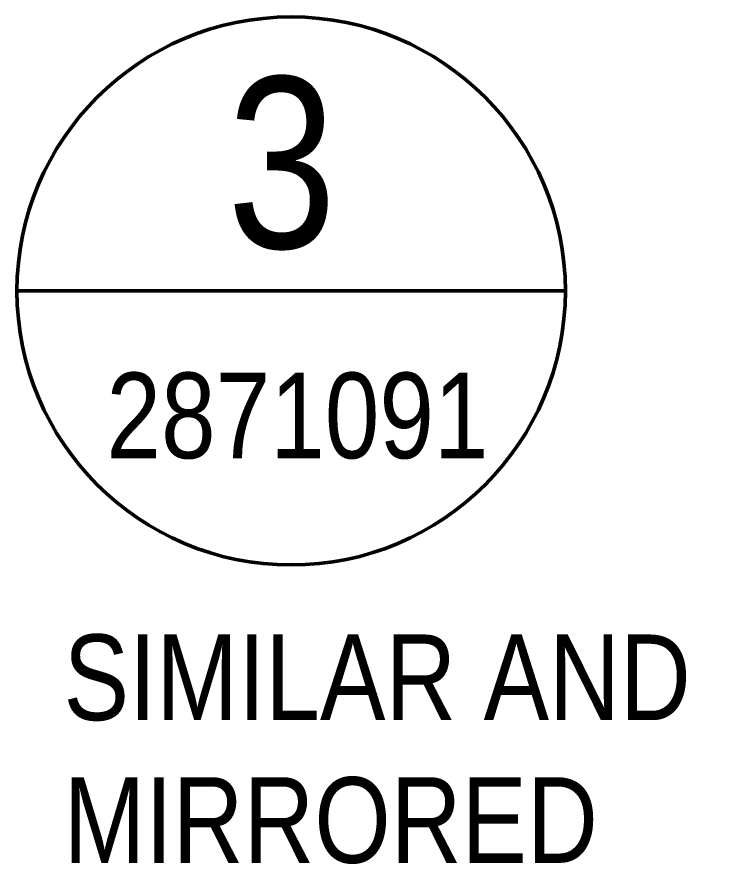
# Model space of a CAD drawing. Header units: metres. Extents: x 564 to 663, y 0 to 1694.
# Drawn here: x 662.81349 to 662.83394, y 3.04553 to 3.07026 of the extents above; entities that cross this region are included whole.
import ezdxf

# ---------------------------------------------------------------- set-up
doc = ezdxf.new("R2010")
doc.units = ezdxf.units.M
doc.layers.add('D-BDGE', color=7, linetype='Continuous', lineweight=13)
doc.layers.add('D-ENHA-TEXT', color=7, linetype='Continuous', lineweight=9)
doc.styles.add('Arial Narrow_2', font='ARIALN.TTF', dxfattribs={"height": 0.0025})
doc.styles.add('Arial Narrow_7', font='ARIALN.TTF', dxfattribs={"height": 0.005})

msp = doc.modelspace()

# ---------------------------------------------------------------- linework, layer by layer
at = {"layer": 'D-BDGE', "lineweight": 50}
msp.add_line((662.813485, 3.062261), (662.829485, 3.062261), dxfattribs=at)
msp.add_line((662.813485, 3.062261), (662.829485, 3.062261), dxfattribs=at)
for start, end in [(0, 180), (180, 0)]:
    msp.add_arc((662.821485, 3.062261), 0.008, start, end, dxfattribs=at)

# ---------------------------------------------------------------- texts
at = {"layer": 'D-ENHA-TEXT', "char_height": 0.0025, "attachment_point": 1, "style": 'Arial Narrow_2', "bg_fill": 3, "box_fill_scale": 1, "bg_fill_color": 256, "bg_fill_transparency": 0}
for s, insert in [('SIMILAR AND ', (662.814846, 3.052232)), ('MIRRORED', (662.814846, 3.048065))]:
    msp.add_mtext(s, dxfattribs=dict(at, insert=insert))

# ---------------------------------------------------------------- next in the draw order: texts
at = {"layer": 'D-ENHA-TEXT', "attachment_point": 1, "bg_fill": 3, "box_fill_scale": 1, "bg_fill_color": 256, "bg_fill_transparency": 0}
for s, insert, char_height, style in [('3', (662.819618, 3.068511), 0.005, 'Arial Narrow_7'), ('2871091', (662.816096, 3.059876), 0.0025, 'Arial Narrow_2')]:
    msp.add_mtext(s, dxfattribs=dict(at, insert=insert, char_height=char_height, style=style))

doc.saveas('drawing.dxf')
